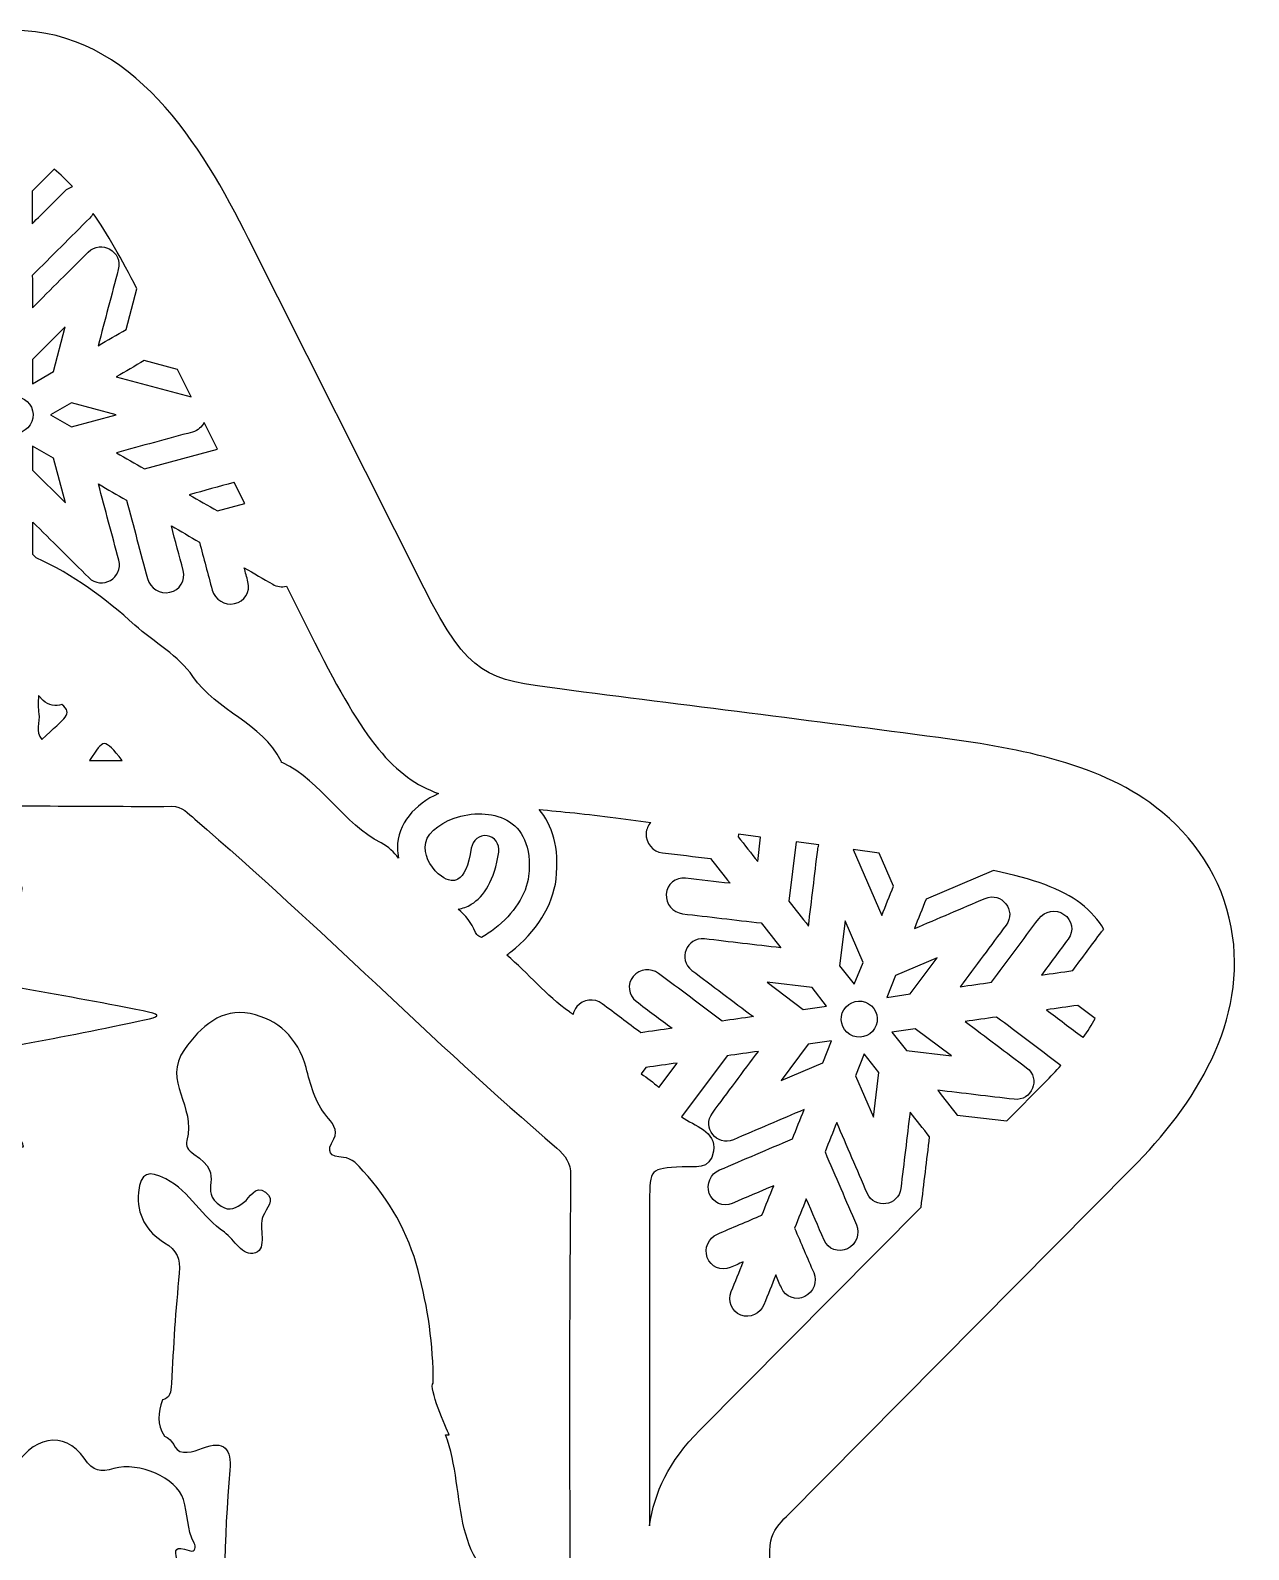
# Model space of a CAD drawing. Header units: centimetres. Extents: x 1 to 126, y -110 to -2.
# Drawn here: x 42.48 to 47.69, y -25.25 to -18.75 of the extents above; entities that cross this region are included whole.
import ezdxf

# ---------------------------------------------------------------- set-up
doc = ezdxf.new("R2010")
doc.units = ezdxf.units.CM
doc.header["$MEASUREMENT"] = 0
doc.layers.add('layer 1', color=7, linetype='Continuous')

msp = doc.modelspace()

# ---------------------------------------------------------------- linework, layer by layer
at = {"layer": 'layer 1', "color": 250}
for points, knots in [([(46.36545, -21.77589), (46.6753, -21.81724), (47.04066, -21.87667), (47.2942, -22.07185), (47.2942, -22.07185), (47.46251, -22.20141), (47.58036, -22.37796), (47.61948, -22.58822), (47.61948, -22.58822), (47.69392, -22.98836), (47.46352, -23.34946), (47.1942, -23.62079), (47.1942, -23.62079), (47.1942, -23.62079), (45.71405, -25.11198), (45.71405, -25.11198), (45.71405, -25.11198), (45.68489, -25.14136), (45.6561, -25.1745), (45.64785, -25.21617), (45.64785, -25.21617), (45.62758, -25.31854), (45.67422, -25.53845), (45.6921, -25.64177), (45.6921, -25.64177), (45.6921, -25.64177), (46.04615, -27.68863), (46.04615, -27.68863), (46.04615, -27.68863), (46.18301, -28.4798), (45.36802, -28.97576), (44.66266, -28.64062), (44.66266, -28.64062), (43.94295, -28.29867), (43.22752, -27.94779), (42.50836, -27.60468), (42.50836, -27.60468), (42.50836, -27.60468), (42.29024, -27.60468), (42.29024, -27.60468), (42.29024, -27.60468), (41.57196, -27.95059), (40.85465, -28.29849), (40.13456, -28.64062), (40.13456, -28.64062), (39.42921, -28.97576), (38.61422, -28.4798), (38.75107, -27.68863), (38.75107, -27.68863), (38.75107, -27.68863), (39.10513, -25.64177), (39.10513, -25.64177), (39.10513, -25.64177), (39.20943, -25.03877), (38.99681, -25.02498), (38.5828, -24.60787), (38.5828, -24.60787), (38.5828, -24.60787), (37.60303, -23.62079), (37.60303, -23.62079), (37.60303, -23.62079), (37.33371, -23.34946), (37.10331, -22.98836), (37.17775, -22.58822), (37.17775, -22.58822), (37.21687, -22.37796), (37.33472, -22.20141), (37.50302, -22.07185), (37.50302, -22.07185), (37.75657, -21.87667), (38.12192, -21.81724), (38.43177, -21.77589), (38.43177, -21.77589), (38.43177, -21.77589), (39.74487, -21.60062), (39.74487, -21.60062), (39.74487, -21.60062), (40.23312, -21.53546), (40.42005, -21.58579), (40.64424, -21.13943), (40.64424, -21.13943), (40.64424, -21.13943), (41.39412, -19.64646), (41.39412, -19.64646), (41.39412, -19.64646), (41.59582, -19.24488), (41.8908, -18.74749), (42.40351, -18.74687), (42.40351, -18.74687), (42.91444, -18.74626), (43.2092, -19.2389), (43.41029, -19.63928), (43.41029, -19.63928), (43.41029, -19.63928), (44.16157, -21.13503), (44.16157, -21.13503), (44.16157, -21.13503), (44.3539, -21.51793), (44.43619, -21.52748), (44.74386, -21.56764), (44.74386, -21.56764), (45.27899, -21.6375), (45.82808, -21.70416), (46.36545, -21.77589)], [0, 0, 0, 0, 0.037037, 0.037037, 0.037037, 0.037037, 0.0740741, 0.0740741, 0.0740741, 0.0740741, 0.1111111, 0.1111111, 0.1111111, 0.1111111, 0.1481481, 0.1481481, 0.1481481, 0.1481481, 0.1851852, 0.1851852, 0.1851852, 0.1851852, 0.2222222, 0.2222222, 0.2222222, 0.2222222, 0.2592593, 0.2592593, 0.2592593, 0.2592593, 0.2962963, 0.2962963, 0.2962963, 0.2962963, 0.3333333, 0.3333333, 0.3333333, 0.3333333, 0.3703704, 0.3703704, 0.3703704, 0.3703704, 0.4074074, 0.4074074, 0.4074074, 0.4074074, 0.4444444, 0.4444444, 0.4444444, 0.4444444, 0.4814815, 0.4814815, 0.4814815, 0.4814815, 0.5185185, 0.5185185, 0.5185185, 0.5185185, 0.5555556, 0.5555556, 0.5555556, 0.5555556, 0.5925926, 0.5925926, 0.5925926, 0.5925926, 0.6296296, 0.6296296, 0.6296296, 0.6296296, 0.6666667, 0.6666667, 0.6666667, 0.6666667, 0.7037037, 0.7037037, 0.7037037, 0.7037037, 0.7407407, 0.7407407, 0.7407407, 0.7407407, 0.7777778, 0.7777778, 0.7777778, 0.7777778, 0.8148148, 0.8148148, 0.8148148, 0.8148148, 0.8518519, 0.8518519, 0.8518519, 0.8518519, 0.8888889, 0.8888889, 0.8888889, 0.8888889, 0.9259259, 0.9259259, 0.9259259, 0.9259259, 1, 1, 1, 1]), ([(42.57787, -19.34107), (42.60337, -19.36148), (42.62915, -19.38641), (42.6553, -19.4157), (42.6553, -19.4157), (42.64357, -19.41918), (42.63244, -19.42559), (42.62303, -19.435), (42.62303, -19.435), (42.57647, -19.4815), (42.52991, -19.52799), (42.48336, -19.57449), (42.48336, -19.57449), (42.48328, -19.52824), (42.48322, -19.48196), (42.48313, -19.43572), (42.48313, -19.43572), (42.48313, -19.43572), (42.57787, -19.34107), (42.57787, -19.34107)], [0, 0, 0, 0, 0.1666667, 0.1666667, 0.1666667, 0.1666667, 0.3333333, 0.3333333, 0.3333333, 0.3333333, 0.5, 0.5, 0.5, 0.5, 0.6666667, 0.6666667, 0.6666667, 0.6666667, 1, 1, 1, 1]), ([(42.74446, -19.53038), (42.80406, -19.61655), (42.86612, -19.7243), (42.93178, -19.8535), (42.93178, -19.8535), (42.93178, -19.8535), (42.88591, -20.02741), (42.88591, -20.02741), (42.88591, -20.02741), (42.84588, -20.0506), (42.80584, -20.07381), (42.76583, -20.097), (42.76583, -20.097), (42.79454, -19.98813), (42.82327, -19.87925), (42.852, -19.77039), (42.852, -19.77039), (42.87206, -19.69429), (42.77863, -19.64054), (42.72294, -19.69616), (42.72294, -19.69616), (42.64327, -19.77572), (42.5636, -19.8553), (42.48394, -19.93487), (42.48394, -19.93487), (42.48388, -19.88861), (42.48379, -19.84234), (42.48372, -19.79608), (42.48372, -19.79608), (42.56585, -19.71406), (42.64796, -19.63202), (42.73008, -19.55), (42.73008, -19.55), (42.73599, -19.54411), (42.74077, -19.53748), (42.74446, -19.53038)], [0, 0, 0, 0, 0.1, 0.1, 0.1, 0.1, 0.2, 0.2, 0.2, 0.2, 0.3, 0.3, 0.3, 0.3, 0.4, 0.4, 0.4, 0.4, 0.5, 0.5, 0.5, 0.5, 0.6, 0.6, 0.6, 0.6, 0.7, 0.7, 0.7, 0.7, 0.8, 0.8, 0.8, 0.8, 1, 1, 1, 1]), ([(42.48431, -20.15645), (42.48431, -20.15645), (42.62474, -20.01618), (42.62474, -20.01618), (42.62474, -20.01618), (42.62474, -20.01618), (42.57411, -20.2081), (42.57411, -20.2081), (42.57411, -20.2081), (42.57411, -20.2081), (42.48447, -20.26005), (42.48447, -20.26005), (42.48447, -20.26005), (42.48447, -20.26005), (42.48431, -20.15645), (42.48431, -20.15645)], [0, 0, 0, 0, 0.2, 0.2, 0.2, 0.2, 0.4, 0.4, 0.4, 0.4, 0.6, 0.6, 0.6, 0.6, 1, 1, 1, 1]), ([(43.10544, -20.19903), (43.10544, -20.19903), (43.16457, -20.31675), (43.16457, -20.31675), (43.16457, -20.31675), (43.16457, -20.31675), (42.84316, -20.23044), (42.84316, -20.23044), (42.84316, -20.23044), (42.88319, -20.20723), (42.92322, -20.18403), (42.96324, -20.16084), (42.96324, -20.16084), (42.96324, -20.16084), (43.10544, -20.19903), (43.10544, -20.19903)], [0, 0, 0, 0, 0.2, 0.2, 0.2, 0.2, 0.4, 0.4, 0.4, 0.4, 0.6, 0.6, 0.6, 0.6, 1, 1, 1, 1]), ([(42.48558, -20.40678), (42.49278, -20.36371), (42.46368, -20.32295), (42.42063, -20.31576), (42.42063, -20.31576), (42.37755, -20.30853), (42.33679, -20.33761), (42.32958, -20.3807), (42.32958, -20.3807), (42.32237, -20.42377), (42.35147, -20.46454), (42.39454, -20.47174), (42.39454, -20.47174), (42.43761, -20.47894), (42.47838, -20.44985), (42.48558, -20.40678)], [0, 0, 0, 0, 0.2, 0.2, 0.2, 0.2, 0.4, 0.4, 0.4, 0.4, 0.6, 0.6, 0.6, 0.6, 1, 1, 1, 1]), ([(42.65144, -20.34155), (42.65144, -20.34155), (42.84313, -20.39303), (42.84313, -20.39303), (42.84313, -20.39303), (42.84313, -20.39303), (42.65161, -20.44513), (42.65161, -20.44513), (42.65161, -20.44513), (42.65161, -20.44513), (42.56181, -20.39349), (42.56181, -20.39349), (42.56181, -20.39349), (42.56181, -20.39349), (42.65144, -20.34155), (42.65144, -20.34155)], [0, 0, 0, 0, 0.2, 0.2, 0.2, 0.2, 0.4, 0.4, 0.4, 0.4, 0.6, 0.6, 0.6, 0.6, 1, 1, 1, 1]), ([(43.2193, -20.42572), (43.2193, -20.42572), (43.27658, -20.53976), (43.27658, -20.53976), (43.27658, -20.53976), (43.27658, -20.53976), (42.96399, -20.62482), (42.96399, -20.62482), (42.96399, -20.62482), (42.92389, -20.60175), (42.88379, -20.57869), (42.84369, -20.55562), (42.84369, -20.55562), (42.95233, -20.52607), (43.06099, -20.49649), (43.16963, -20.46693), (43.16963, -20.46693), (43.19407, -20.46028), (43.21061, -20.4446), (43.2193, -20.42572)], [0, 0, 0, 0, 0.1666667, 0.1666667, 0.1666667, 0.1666667, 0.3333333, 0.3333333, 0.3333333, 0.3333333, 0.5, 0.5, 0.5, 0.5, 0.6666667, 0.6666667, 0.6666667, 0.6666667, 1, 1, 1, 1]), ([(42.57471, -20.57883), (42.57471, -20.57883), (42.62597, -20.77058), (42.62597, -20.77058), (42.62597, -20.77058), (42.62597, -20.77058), (42.48509, -20.63078), (42.48509, -20.63078), (42.48509, -20.63078), (42.48509, -20.63078), (42.48491, -20.52718), (42.48491, -20.52718), (42.48491, -20.52718), (42.48491, -20.52718), (42.57471, -20.57883), (42.57471, -20.57883)], [0, 0, 0, 0, 0.2, 0.2, 0.2, 0.2, 0.4, 0.4, 0.4, 0.4, 0.6, 0.6, 0.6, 0.6, 1, 1, 1, 1]), ([(44.05246, -22.29202), (44.04976, -22.2779), (44.04823, -22.26357), (44.04804, -22.24922), (44.04804, -22.24922), (44.04668, -22.14496), (44.1221, -22.06121), (44.22408, -22.01572), (44.22408, -22.01572), (44.03271, -21.94669), (43.90512, -21.79116), (43.69362, -21.37007), (43.69362, -21.37007), (43.69362, -21.37007), (43.57187, -21.12767), (43.57187, -21.12767), (43.57187, -21.12767), (43.55259, -21.13201), (43.53155, -21.12917), (43.51331, -21.11868), (43.51331, -21.11868), (43.47274, -21.09534), (43.43215, -21.072), (43.39157, -21.04867), (43.39157, -21.04867), (43.39689, -21.06856), (43.4022, -21.08846), (43.40752, -21.10836), (43.40752, -21.10836), (43.41887, -21.15082), (43.3928, -21.19297), (43.34988, -21.20205), (43.34988, -21.20205), (43.30799, -21.21091), (43.26545, -21.18498), (43.25439, -21.14357), (43.25439, -21.14357), (43.23609, -21.07512), (43.2178, -21.00665), (43.19948, -20.93818), (43.19948, -20.93818), (43.15938, -20.91512), (43.11927, -20.89205), (43.07919, -20.86899), (43.07919, -20.86899), (43.09618, -20.93255), (43.11317, -20.99612), (43.13016, -21.05969), (43.13016, -21.05969), (43.14151, -21.10213), (43.11544, -21.14431), (43.07252, -21.15338), (43.07252, -21.15338), (43.03063, -21.16225), (42.98809, -21.13631), (42.97702, -21.09491), (42.97702, -21.09491), (42.94705, -20.98277), (42.91707, -20.87064), (42.8871, -20.75851), (42.8871, -20.75851), (42.84699, -20.73544), (42.80689, -20.71238), (42.76679, -20.68931), (42.76679, -20.68931), (42.79588, -20.79808), (42.82495, -20.90686), (42.85403, -21.01563), (42.85403, -21.01563), (42.87436, -21.09168), (42.78109, -21.14572), (42.7252, -21.09028), (42.7252, -21.09028), (42.6453, -21.01098), (42.56536, -20.93167), (42.48545, -20.85237), (42.48545, -20.85237), (42.48552, -20.89861), (42.4856, -20.94488), (42.48568, -20.99114), (42.48568, -20.99114), (42.48568, -20.99114), (42.50077, -21.00611), (42.50077, -21.00611), (42.50077, -21.00611), (42.65834, -21.07636), (42.7973, -21.18091), (42.92293, -21.29366), (42.92293, -21.29366), (43.0056, -21.36778), (43.11138, -21.42632), (43.17112, -21.51369), (43.17112, -21.51369), (43.27436, -21.66468), (43.46611, -21.71103), (43.54959, -21.87642), (43.54959, -21.87642), (43.55111, -21.87945), (43.55162, -21.88189), (43.55162, -21.88189), (43.55162, -21.88189), (43.55162, -21.88189), (43.55394, -21.88231), (43.55684, -21.88374), (43.55684, -21.88374), (43.72391, -21.96569), (43.81577, -22.14503), (43.97835, -22.22716), (43.97835, -22.22716), (44.01026, -22.24329), (44.03286, -22.26657), (44.05246, -22.29202)], [0, 0, 0, 0, 0.0344828, 0.0344828, 0.0344828, 0.0344828, 0.0689655, 0.0689655, 0.0689655, 0.0689655, 0.1034483, 0.1034483, 0.1034483, 0.1034483, 0.137931, 0.137931, 0.137931, 0.137931, 0.1724138, 0.1724138, 0.1724138, 0.1724138, 0.2068966, 0.2068966, 0.2068966, 0.2068966, 0.2413793, 0.2413793, 0.2413793, 0.2413793, 0.2758621, 0.2758621, 0.2758621, 0.2758621, 0.3103448, 0.3103448, 0.3103448, 0.3103448, 0.3448276, 0.3448276, 0.3448276, 0.3448276, 0.3793103, 0.3793103, 0.3793103, 0.3793103, 0.4137931, 0.4137931, 0.4137931, 0.4137931, 0.4482759, 0.4482759, 0.4482759, 0.4482759, 0.4827586, 0.4827586, 0.4827586, 0.4827586, 0.5172414, 0.5172414, 0.5172414, 0.5172414, 0.5517241, 0.5517241, 0.5517241, 0.5517241, 0.5862069, 0.5862069, 0.5862069, 0.5862069, 0.6206897, 0.6206897, 0.6206897, 0.6206897, 0.6551724, 0.6551724, 0.6551724, 0.6551724, 0.6896552, 0.6896552, 0.6896552, 0.6896552, 0.7241379, 0.7241379, 0.7241379, 0.7241379, 0.7586207, 0.7586207, 0.7586207, 0.7586207, 0.7931034, 0.7931034, 0.7931034, 0.7931034, 0.8275862, 0.8275862, 0.8275862, 0.8275862, 0.862069, 0.862069, 0.862069, 0.862069, 0.8965517, 0.8965517, 0.8965517, 0.8965517, 0.9310345, 0.9310345, 0.9310345, 0.9310345, 1, 1, 1, 1]), ([(43.34848, -20.68292), (43.34848, -20.68292), (43.39353, -20.77262), (43.39353, -20.77262), (43.39353, -20.77262), (43.39353, -20.77262), (43.27639, -20.80449), (43.27639, -20.80449), (43.27639, -20.80449), (43.23629, -20.78142), (43.19618, -20.75836), (43.15607, -20.73529), (43.15607, -20.73529), (43.21957, -20.71802), (43.28306, -20.70074), (43.34656, -20.68347), (43.34656, -20.68347), (43.34656, -20.68347), (43.34848, -20.68292), (43.34848, -20.68292)], [0, 0, 0, 0, 0.1666667, 0.1666667, 0.1666667, 0.1666667, 0.3333333, 0.3333333, 0.3333333, 0.3333333, 0.5, 0.5, 0.5, 0.5, 0.6666667, 0.6666667, 0.6666667, 0.6666667, 1, 1, 1, 1]), ([(42.51151, -21.67386), (42.50808, -21.65023), (42.50894, -21.62596), (42.50977, -21.59608), (42.50977, -21.59608), (42.50977, -21.59608), (42.53049, -21.61664), (42.53049, -21.61664), (42.53049, -21.61664), (42.55261, -21.63859), (42.58395, -21.64413), (42.61075, -21.63382), (42.61075, -21.63382), (42.65823, -21.67635), (42.62915, -21.68613), (42.52388, -21.78395), (42.52388, -21.78395), (42.49515, -21.74984), (42.51675, -21.70991), (42.51151, -21.67386)], [0, 0, 0, 0, 0.1666667, 0.1666667, 0.1666667, 0.1666667, 0.3333333, 0.3333333, 0.3333333, 0.3333333, 0.5, 0.5, 0.5, 0.5, 0.6666667, 0.6666667, 0.6666667, 0.6666667, 1, 1, 1, 1]), ([(42.86917, -21.87411), (42.86917, -21.87411), (42.72885, -21.87411), (42.72885, -21.87411), (42.72885, -21.87411), (42.79043, -21.77756), (42.79044, -21.77756), (42.86917, -21.87411)], [0, 0, 0, 0, 0.3333333, 0.3333333, 0.3333333, 0.3333333, 1, 1, 1, 1]), ([(40.71494, -22.98687), (40.51563, -23.17215), (40.31314, -23.35727), (40.09522, -23.54372), (40.09522, -23.54372), (40.06101, -23.573), (40.0521, -23.60384), (40.0521, -23.64583), (40.0521, -23.64583), (40.05551, -24.68394), (40.05354, -24.53762), (40.05274, -25.10005), (40.05274, -25.10005), (40.05266, -25.15145), (40.04617, -25.14564), (40.06903, -25.10721), (40.06903, -25.10721), (40.13182, -25.00183), (40.18811, -24.90913), (40.25535, -24.78634), (40.25535, -24.78634), (40.25535, -24.78634), (40.25449, -24.78634), (40.25449, -24.78634), (40.25449, -24.78634), (40.3011, -24.75208), (40.32101, -24.68234), (40.34063, -24.62191), (40.34063, -24.62191), (40.35592, -24.61086), (40.36867, -24.59483), (40.38053, -24.57253), (40.38053, -24.57253), (40.49126, -24.36453), (40.62001, -24.16755), (40.75073, -23.97227), (40.75073, -23.97227), (40.83005, -23.85377), (40.91441, -23.7376), (41.04182, -23.66562), (41.04182, -23.66562), (41.15035, -23.60432), (41.35265, -23.6357), (41.4455, -23.72671), (41.4455, -23.72671), (41.50119, -23.78123), (41.50699, -23.9301), (41.45728, -24.0398), (41.45728, -24.0398), (41.44595, -24.06482), (41.43386, -24.08506), (41.43892, -24.11846), (41.43892, -24.11846), (41.45361, -24.21473), (41.33081, -24.32196), (41.2427, -24.28616), (41.2427, -24.28616), (41.17792, -24.25978), (41.16235, -24.30009), (41.17655, -24.33496), (41.17655, -24.33496), (41.21614, -24.43214), (41.20706, -24.53834), (41.23775, -24.63736), (41.23775, -24.63736), (41.30558, -24.62347), (41.31385, -24.57014), (41.31735, -24.52166), (41.31735, -24.52166), (41.3233, -24.43959), (41.36688, -24.38493), (41.42552, -24.33609), (41.42552, -24.33609), (41.44542, -24.31953), (41.46239, -24.301), (41.48948, -24.3143), (41.48948, -24.3143), (41.51223, -24.32554), (41.50869, -24.34998), (41.51218, -24.37077), (41.51218, -24.37077), (41.52803, -24.4658), (41.4745, -24.53744), (41.42483, -24.62373), (41.42483, -24.62373), (41.37873, -24.66804), (41.35996, -24.73619), (41.35016, -24.80038), (41.35016, -24.80038), (41.32667, -24.81691), (41.32631, -24.853), (41.32593, -24.93241), (41.32593, -24.93241), (41.3253, -25.07333), (41.31652, -25.08187), (41.17746, -25.09168), (41.17746, -25.09168), (41.13632, -25.09463), (41.07989, -25.0841), (41.06127, -25.12416), (41.06127, -25.12416), (41.03922, -25.17166), (41.0873, -25.20939), (41.11634, -25.24344), (41.11634, -25.24344), (41.26593, -25.4187), (41.38691, -25.65139), (41.46666, -25.89054), (41.46666, -25.89054), (41.46666, -25.89054), (41.47848, -25.89029), (41.47848, -25.89029), (41.47848, -25.89029), (41.47848, -25.89029), (41.47865, -25.8908), (41.47865, -25.8908), (41.47865, -25.8908), (41.47865, -25.8908), (41.47919, -25.89081), (41.47919, -25.89081), (41.47919, -25.89081), (41.47919, -25.89081), (41.47955, -25.89005), (41.47955, -25.89005), (41.47955, -25.89005), (41.48564, -25.88841), (41.48799, -25.88205), (41.48666, -25.87672), (41.48666, -25.87672), (41.50686, -25.88015), (41.52662, -25.8819), (41.54606, -25.88184), (41.54606, -25.88184), (41.54606, -25.88184), (41.54607, -25.88182), (41.54607, -25.88182), (41.54607, -25.88182), (41.54607, -25.88182), (41.54622, -25.88055), (41.54622, -25.88055), (41.54622, -25.88055), (41.54622, -25.88055), (41.54624, -25.88054), (41.54624, -25.88054), (41.54624, -25.88054), (41.54624, -25.88054), (41.5459, -25.8767), (41.5459, -25.8767), (41.5459, -25.8767), (41.5459, -25.8767), (41.54591, -25.8767), (41.54591, -25.8767), (41.54591, -25.8767), (41.54591, -25.8767), (41.5459, -25.87668), (41.5459, -25.87668), (41.5459, -25.87668), (41.58715, -25.79043), (41.64622, -25.67429), (41.67683, -25.59749), (41.67683, -25.59749), (41.68969, -25.56524), (41.74819, -25.53267), (41.69147, -25.48853), (41.69147, -25.48853), (41.64048, -25.44893), (41.58924, -25.40713), (41.51968, -25.43757), (41.51968, -25.43757), (41.49469, -25.44851), (41.47363, -25.46874), (41.45068, -25.48479), (41.45068, -25.48479), (41.41992, -25.44011), (41.44868, -25.39632), (41.4519, -25.35761), (41.4519, -25.35761), (41.41907, -25.33416), (41.38119, -25.38496), (41.3628, -25.34776), (41.3628, -25.34776), (41.34436, -25.31043), (41.41106, -25.23826), (41.43516, -25.20697), (41.43516, -25.20697), (41.40585, -25.18418), (41.38982, -25.22749), (41.35689, -25.21054), (41.35689, -25.21054), (41.4577, -24.99936), (41.45782, -24.99905), (41.66181, -25.08393), (41.66181, -25.08393), (41.70022, -25.09989), (41.72611, -25.08981), (41.75386, -25.05877), (41.75386, -25.05877), (41.89446, -24.90129), (42.06325, -24.88641), (42.24365, -24.97321), (42.24365, -24.97321), (42.31928, -25.00959), (42.35566, -25.00174), (42.39776, -24.92087), (42.39776, -24.92087), (42.47825, -24.76627), (42.6214, -24.74123), (42.70588, -24.86308), (42.70588, -24.86308), (42.74544, -24.92016), (42.77488, -24.92294), (42.83351, -24.907), (42.83351, -24.907), (42.94082, -24.87782), (43.09993, -24.94569), (43.13075, -25.03961), (43.13075, -25.03961), (43.15041, -25.09945), (43.14511, -25.16803), (43.17707, -25.22726), (43.17707, -25.22726), (43.18371, -25.2396), (43.18503, -25.26921), (43.1562, -25.25867), (43.1562, -25.25867), (43.02942, -25.21234), (43.16112, -25.33825), (43.0893, -25.44781), (43.0893, -25.44781), (43.03271, -25.40219), (42.97691, -25.33878), (42.89793, -25.39834), (42.89793, -25.39834), (42.75421, -25.50675), (42.74257, -25.53915), (42.78761, -25.66113), (42.78761, -25.66113), (42.81948, -25.74747), (42.84748, -25.83363), (42.87699, -25.85741), (42.87699, -25.85741), (42.88309, -25.8571), (42.88917, -25.85693), (42.8953, -25.85657), (42.8953, -25.85657), (42.90804, -25.85957), (42.92279, -25.86147), (42.94023, -25.86279), (42.94023, -25.86279), (42.94023, -25.86279), (42.94023, -25.8628), (42.94023, -25.8628), (42.94023, -25.8628), (42.99334, -25.86683), (43.07217, -25.86475), (43.12972, -25.87006), (43.12972, -25.87006), (43.12972, -25.87006), (43.14178, -25.87587), (43.14178, -25.87587), (43.14178, -25.87587), (43.17332, -25.86977), (43.20493, -25.86507), (43.23657, -25.86149), (43.23657, -25.86149), (43.23657, -25.86149), (43.23657, -25.84425), (43.23657, -25.84425), (43.23657, -25.84425), (43.24441, -25.8447), (43.25224, -25.84525), (43.26004, -25.84597), (43.26004, -25.84597), (43.26463, -25.85712), (43.284, -25.84986), (43.29163, -25.84854), (43.29163, -25.84854), (43.29955, -25.82864), (43.30965, -25.80221), (43.30965, -25.79468), (43.30965, -25.79468), (43.30039, -25.50078), (43.30439, -25.20705), (43.32969, -24.91381), (43.32969, -24.91381), (43.33743, -24.82429), (43.30713, -24.78348), (43.21231, -24.82037), (43.21231, -24.82037), (43.17415, -24.83524), (43.11468, -24.8531), (43.09465, -24.81352), (43.09465, -24.81352), (43.08169, -24.78785), (43.06621, -24.77451), (43.04936, -24.76775), (43.04936, -24.76775), (43.01435, -24.71781), (43.02273, -24.66796), (43.0408, -24.61314), (43.0408, -24.61314), (43.07324, -24.60578), (43.07786, -24.58284), (43.07984, -24.5423), (43.07984, -24.5423), (43.08751, -24.38469), (43.09734, -24.22701), (43.11318, -24.07009), (43.11318, -24.07009), (43.1195, -24.00745), (43.10265, -23.97278), (43.04973, -23.93955), (43.04973, -23.93955), (42.9743, -23.89222), (42.92828, -23.82096), (42.93816, -23.72386), (42.93816, -23.72386), (42.94692, -23.63803), (42.98169, -23.62764), (43.05545, -23.66613), (43.05545, -23.66613), (43.16029, -23.72091), (43.21199, -23.83091), (43.30624, -23.89479), (43.30624, -23.89479), (43.35146, -23.92538), (43.38219, -24.00215), (43.43905, -23.98339), (43.43905, -23.98339), (43.49183, -23.96597), (43.45212, -23.8748), (43.47148, -23.82676), (43.47148, -23.82676), (43.48512, -23.79285), (43.52809, -23.75641), (43.48245, -23.72339), (43.48245, -23.72339), (43.43734, -23.69071), (43.41686, -23.74747), (43.38881, -23.76803), (43.38881, -23.76803), (43.35755, -23.79095), (43.32904, -23.80673), (43.29306, -23.78342), (43.29306, -23.78342), (43.18378, -23.71266), (43.32307, -23.65646), (43.17607, -23.55982), (43.17607, -23.55982), (43.14962, -23.54245), (43.13846, -23.52633), (43.14516, -23.50245), (43.14516, -23.50245), (43.18727, -23.3524), (43.03813, -23.24853), (43.13565, -23.11149), (43.13565, -23.11149), (43.20541, -23.01344), (43.29369, -22.93285), (43.41739, -22.95841), (43.41739, -22.95841), (43.53503, -22.98268), (43.62054, -23.06033), (43.6563, -23.18923), (43.6563, -23.18923), (43.67623, -23.26129), (43.69221, -23.33744), (43.74562, -23.39906), (43.74562, -23.39906), (43.76377, -23.42002), (43.79819, -23.45897), (43.7756, -23.49499), (43.7756, -23.49499), (43.73991, -23.55195), (43.75866, -23.57076), (43.816, -23.57455), (43.816, -23.57455), (43.85522, -23.57715), (43.87771, -23.60665), (43.90143, -23.63274), (43.90143, -23.63274), (44.01334, -23.75562), (44.09382, -23.89608), (44.13667, -24.05902), (44.13667, -24.05902), (44.17834, -24.21749), (44.20132, -24.37679), (44.20132, -24.54068), (44.20132, -24.54068), (44.17801, -24.55792), (44.2581, -24.73622), (44.26973, -24.76295), (44.26973, -24.76295), (44.26438, -24.76295), (44.25913, -24.76291), (44.25378, -24.76291), (44.25378, -24.76291), (44.34767, -25.00632), (44.26133, -25.37361), (44.5904, -25.41694), (44.5904, -25.41694), (44.73128, -25.43543), (44.78759, -25.51864), (44.78709, -25.41181), (44.78709, -25.41181), (44.78409, -24.78866), (44.78358, -24.34899), (44.78947, -23.65147), (44.78947, -23.65147), (44.78993, -23.59798), (44.76757, -23.56622), (44.73038, -23.53431), (44.73038, -23.53431), (44.18336, -23.06509), (43.72654, -22.59484), (43.17989, -22.12515), (43.17989, -22.12515), (43.1509, -22.10028), (43.12588, -22.07016), (43.08102, -22.07027), (43.08102, -22.07027), (42.71255, -22.07135), (42.33627, -22.06591), (41.9691, -22.06589), (41.9691, -22.06589), (41.96842, -22.06788), (42.04085, -22.5483), (42.04751, -22.59455), (42.04751, -22.59455), (42.13388, -22.5538), (42.21647, -22.51484), (42.30312, -22.47395), (42.30312, -22.47395), (42.48443, -22.38841), (42.46174, -22.38035), (42.37797, -22.56308), (42.37797, -22.56308), (42.34856, -22.62725), (42.32073, -22.6869), (42.29087, -22.74546), (42.29087, -22.74546), (42.26094, -22.80415), (42.26895, -22.81963), (42.33593, -22.83154), (42.33593, -22.83154), (42.49162, -22.85931), (42.67667, -22.89214), (42.84832, -22.92496), (42.84832, -22.92496), (43.09516, -22.97216), (43.05848, -22.96407), (42.82926, -23.01357), (42.82926, -23.01357), (42.66115, -23.04989), (42.48179, -23.08044), (42.33028, -23.1092), (42.33028, -23.1092), (42.27413, -23.11987), (42.26025, -23.13501), (42.28937, -23.19146), (42.28937, -23.19146), (42.33084, -23.27181), (42.36764, -23.35469), (42.40907, -23.44663), (42.40907, -23.44663), (42.45165, -23.54111), (42.4737, -23.54768), (42.37735, -23.50216), (42.37735, -23.50216), (42.25959, -23.44652), (42.15439, -23.39681), (42.04645, -23.3458), (42.04645, -23.3458), (42.00068, -23.67677), (41.95645, -23.99665), (41.91227, -24.31605), (41.91227, -24.31605), (41.90433, -24.37344), (41.88325, -24.37896), (41.87494, -24.31912), (41.87494, -24.31912), (41.83005, -23.99635), (41.78516, -23.67344), (41.73975, -23.34684), (41.73975, -23.34684), (41.63884, -23.39383), (41.54541, -23.43731), (41.44317, -23.48491), (41.44317, -23.48491), (41.31761, -23.54336), (41.32765, -23.55641), (41.38393, -23.42975), (41.38393, -23.42975), (41.41772, -23.35375), (41.45173, -23.27754), (41.4913, -23.20535), (41.4913, -23.20535), (41.53058, -23.13372), (41.50844, -23.11886), (41.43935, -23.10613), (41.43935, -23.10613), (41.24329, -23.07008), (40.95419, -23.02833), (40.74324, -22.98816), (40.74324, -22.98816), (40.73597, -22.98677), (40.7217, -22.98059), (40.71494, -22.98687)], [0, 0, 0, 0, 0.0078125, 0.0078125, 0.0078125, 0.0078125, 0.015625, 0.015625, 0.015625, 0.015625, 0.0234375, 0.0234375, 0.0234375, 0.0234375, 0.03125, 0.03125, 0.03125, 0.03125, 0.0390625, 0.0390625, 0.0390625, 0.0390625, 0.046875, 0.046875, 0.046875, 0.046875, 0.0546875, 0.0546875, 0.0546875, 0.0546875, 0.0625, 0.0625, 0.0625, 0.0625, 0.0703125, 0.0703125, 0.0703125, 0.0703125, 0.078125, 0.078125, 0.078125, 0.078125, 0.0859375, 0.0859375, 0.0859375, 0.0859375, 0.09375, 0.09375, 0.09375, 0.09375, 0.1015625, 0.1015625, 0.1015625, 0.1015625, 0.109375, 0.109375, 0.109375, 0.109375, 0.1171875, 0.1171875, 0.1171875, 0.1171875, 0.125, 0.125, 0.125, 0.125, 0.1328125, 0.1328125, 0.1328125, 0.1328125, 0.140625, 0.140625, 0.140625, 0.140625, 0.1484375, 0.1484375, 0.1484375, 0.1484375, 0.15625, 0.15625, 0.15625, 0.15625, 0.1640625, 0.1640625, 0.1640625, 0.1640625, 0.171875, 0.171875, 0.171875, 0.171875, 0.1796875, 0.1796875, 0.1796875, 0.1796875, 0.1875, 0.1875, 0.1875, 0.1875, 0.1953125, 0.1953125, 0.1953125, 0.1953125, 0.203125, 0.203125, 0.203125, 0.203125, 0.2109375, 0.2109375, 0.2109375, 0.2109375, 0.21875, 0.21875, 0.21875, 0.21875, 0.2265625, 0.2265625, 0.2265625, 0.2265625, 0.234375, 0.234375, 0.234375, 0.234375, 0.2421875, 0.2421875, 0.2421875, 0.2421875, 0.25, 0.25, 0.25, 0.25, 0.2578125, 0.2578125, 0.2578125, 0.2578125, 0.265625, 0.265625, 0.265625, 0.265625, 0.2734375, 0.2734375, 0.2734375, 0.2734375, 0.28125, 0.28125, 0.28125, 0.28125, 0.2890625, 0.2890625, 0.2890625, 0.2890625, 0.296875, 0.296875, 0.296875, 0.296875, 0.3046875, 0.3046875, 0.3046875, 0.3046875, 0.3125, 0.3125, 0.3125, 0.3125, 0.3203125, 0.3203125, 0.3203125, 0.3203125, 0.328125, 0.328125, 0.328125, 0.328125, 0.3359375, 0.3359375, 0.3359375, 0.3359375, 0.34375, 0.34375, 0.34375, 0.34375, 0.3515625, 0.3515625, 0.3515625, 0.3515625, 0.359375, 0.359375, 0.359375, 0.359375, 0.3671875, 0.3671875, 0.3671875, 0.3671875, 0.375, 0.375, 0.375, 0.375, 0.3828125, 0.3828125, 0.3828125, 0.3828125, 0.390625, 0.390625, 0.390625, 0.390625, 0.3984375, 0.3984375, 0.3984375, 0.3984375, 0.40625, 0.40625, 0.40625, 0.40625, 0.4140625, 0.4140625, 0.4140625, 0.4140625, 0.421875, 0.421875, 0.421875, 0.421875, 0.4296875, 0.4296875, 0.4296875, 0.4296875, 0.4375, 0.4375, 0.4375, 0.4375, 0.4453125, 0.4453125, 0.4453125, 0.4453125, 0.453125, 0.453125, 0.453125, 0.453125, 0.4609375, 0.4609375, 0.4609375, 0.4609375, 0.46875, 0.46875, 0.46875, 0.46875, 0.4765625, 0.4765625, 0.4765625, 0.4765625, 0.484375, 0.484375, 0.484375, 0.484375, 0.4921875, 0.4921875, 0.4921875, 0.4921875, 0.5, 0.5, 0.5, 0.5, 0.5078125, 0.5078125, 0.5078125, 0.5078125, 0.515625, 0.515625, 0.515625, 0.515625, 0.5234375, 0.5234375, 0.5234375, 0.5234375, 0.53125, 0.53125, 0.53125, 0.53125, 0.5390625, 0.5390625, 0.5390625, 0.5390625, 0.546875, 0.546875, 0.546875, 0.546875, 0.5546875, 0.5546875, 0.5546875, 0.5546875, 0.5625, 0.5625, 0.5625, 0.5625, 0.5703125, 0.5703125, 0.5703125, 0.5703125, 0.578125, 0.578125, 0.578125, 0.578125, 0.5859375, 0.5859375, 0.5859375, 0.5859375, 0.59375, 0.59375, 0.59375, 0.59375, 0.6015625, 0.6015625, 0.6015625, 0.6015625, 0.609375, 0.609375, 0.609375, 0.609375, 0.6171875, 0.6171875, 0.6171875, 0.6171875, 0.625, 0.625, 0.625, 0.625, 0.6328125, 0.6328125, 0.6328125, 0.6328125, 0.640625, 0.640625, 0.640625, 0.640625, 0.6484375, 0.6484375, 0.6484375, 0.6484375, 0.65625, 0.65625, 0.65625, 0.65625, 0.6640625, 0.6640625, 0.6640625, 0.6640625, 0.671875, 0.671875, 0.671875, 0.671875, 0.6796875, 0.6796875, 0.6796875, 0.6796875, 0.6875, 0.6875, 0.6875, 0.6875, 0.6953125, 0.6953125, 0.6953125, 0.6953125, 0.703125, 0.703125, 0.703125, 0.703125, 0.7109375, 0.7109375, 0.7109375, 0.7109375, 0.71875, 0.71875, 0.71875, 0.71875, 0.7265625, 0.7265625, 0.7265625, 0.7265625, 0.734375, 0.734375, 0.734375, 0.734375, 0.7421875, 0.7421875, 0.7421875, 0.7421875, 0.75, 0.75, 0.75, 0.75, 0.7578125, 0.7578125, 0.7578125, 0.7578125, 0.765625, 0.765625, 0.765625, 0.765625, 0.7734375, 0.7734375, 0.7734375, 0.7734375, 0.78125, 0.78125, 0.78125, 0.78125, 0.7890625, 0.7890625, 0.7890625, 0.7890625, 0.796875, 0.796875, 0.796875, 0.796875, 0.8046875, 0.8046875, 0.8046875, 0.8046875, 0.8125, 0.8125, 0.8125, 0.8125, 0.8203125, 0.8203125, 0.8203125, 0.8203125, 0.828125, 0.828125, 0.828125, 0.828125, 0.8359375, 0.8359375, 0.8359375, 0.8359375, 0.84375, 0.84375, 0.84375, 0.84375, 0.8515625, 0.8515625, 0.8515625, 0.8515625, 0.859375, 0.859375, 0.859375, 0.859375, 0.8671875, 0.8671875, 0.8671875, 0.8671875, 0.875, 0.875, 0.875, 0.875, 0.8828125, 0.8828125, 0.8828125, 0.8828125, 0.890625, 0.890625, 0.890625, 0.890625, 0.8984375, 0.8984375, 0.8984375, 0.8984375, 0.90625, 0.90625, 0.90625, 0.90625, 0.9140625, 0.9140625, 0.9140625, 0.9140625, 0.921875, 0.921875, 0.921875, 0.921875, 0.9296875, 0.9296875, 0.9296875, 0.9296875, 0.9375, 0.9375, 0.9375, 0.9375, 0.9453125, 0.9453125, 0.9453125, 0.9453125, 0.953125, 0.953125, 0.953125, 0.953125, 0.9609375, 0.9609375, 0.9609375, 0.9609375, 0.96875, 0.96875, 0.96875, 0.96875, 0.9765625, 0.9765625, 0.9765625, 0.9765625, 0.984375, 0.984375, 0.984375, 0.984375, 1, 1, 1, 1]), ([(44.36416, -22.24968), (44.36913, -22.21559), (44.39943, -22.19167), (44.43184, -22.19625), (44.43184, -22.19625), (44.46426, -22.20083), (44.48652, -22.23219), (44.48159, -22.26627), (44.48159, -22.26627), (44.46382, -22.38722), (44.41888, -22.45702), (44.36414, -22.4899), (44.36414, -22.4899), (44.34596, -22.50081), (44.32711, -22.50758), (44.30806, -22.51072), (44.30806, -22.51072), (44.33873, -22.5371), (44.36488, -22.56897), (44.38208, -22.61045), (44.38208, -22.61045), (44.38472, -22.61687), (44.39003, -22.62327), (44.39606, -22.62635), (44.39606, -22.62635), (44.40001, -22.62836), (44.40391, -22.63042), (44.40777, -22.63252), (44.40777, -22.63252), (44.42773, -22.62101), (44.44672, -22.60817), (44.46453, -22.59426), (44.46453, -22.59426), (44.54539, -22.53109), (44.60061, -22.44736), (44.60927, -22.36981), (44.60927, -22.36981), (44.62385, -22.23948), (44.58059, -22.16443), (44.51666, -22.12967), (44.51666, -22.12967), (44.48444, -22.11217), (44.447, -22.10357), (44.40873, -22.10247), (44.40873, -22.10247), (44.36882, -22.10133), (44.32801, -22.10813), (44.29087, -22.12128), (44.29087, -22.12128), (44.22056, -22.14618), (44.16581, -22.19227), (44.16652, -22.24541), (44.16652, -22.24541), (44.16714, -22.29382), (44.19741, -22.34286), (44.23606, -22.37007), (44.23606, -22.37007), (44.24979, -22.37975), (44.26397, -22.38611), (44.2773, -22.38787), (44.2773, -22.38787), (44.28794, -22.38927), (44.29814, -22.38775), (44.30688, -22.38252), (44.30688, -22.38252), (44.33132, -22.36784), (44.35276, -22.32743), (44.36416, -22.24968)], [0, 0, 0, 0, 0.0555556, 0.0555556, 0.0555556, 0.0555556, 0.1111111, 0.1111111, 0.1111111, 0.1111111, 0.1666667, 0.1666667, 0.1666667, 0.1666667, 0.2222222, 0.2222222, 0.2222222, 0.2222222, 0.2777778, 0.2777778, 0.2777778, 0.2777778, 0.3333333, 0.3333333, 0.3333333, 0.3333333, 0.3888889, 0.3888889, 0.3888889, 0.3888889, 0.4444444, 0.4444444, 0.4444444, 0.4444444, 0.5, 0.5, 0.5, 0.5, 0.5555556, 0.5555556, 0.5555556, 0.5555556, 0.6111111, 0.6111111, 0.6111111, 0.6111111, 0.6666667, 0.6666667, 0.6666667, 0.6666667, 0.7222222, 0.7222222, 0.7222222, 0.7222222, 0.7777778, 0.7777778, 0.7777778, 0.7777778, 0.8333333, 0.8333333, 0.8333333, 0.8333333, 0.8888889, 0.8888889, 0.8888889, 0.8888889, 1, 1, 1, 1]), ([(44.65428, -22.08385), (44.71101, -22.14915), (44.74248, -22.24627), (44.72729, -22.38206), (44.72729, -22.38206), (44.71477, -22.49386), (44.64112, -22.60992), (44.53408, -22.69353), (44.53408, -22.69353), (44.52805, -22.69825), (44.5219, -22.70287), (44.51564, -22.70738), (44.51564, -22.70738), (44.60806, -22.78489), (44.68564, -22.88074), (44.78409, -22.95073), (44.78409, -22.95073), (44.78931, -22.95445), (44.79459, -22.95809), (44.79989, -22.96171), (44.79989, -22.96171), (44.80226, -22.94988), (44.80758, -22.9384), (44.816, -22.92835), (44.816, -22.92835), (44.84281, -22.89634), (44.89108, -22.89064), (44.9245, -22.91577), (44.9245, -22.91577), (44.9798, -22.95733), (45.03504, -22.99886), (45.09032, -23.04042), (45.09032, -23.04042), (45.13499, -23.03396), (45.17968, -23.02753), (45.22432, -23.0211), (45.22432, -23.0211), (45.17302, -22.98251), (45.12171, -22.94396), (45.07038, -22.9054), (45.07038, -22.9054), (45.03613, -22.87963), (45.03076, -22.83157), (45.05823, -22.79873), (45.05823, -22.79873), (45.08505, -22.76672), (45.13331, -22.761), (45.16673, -22.78615), (45.16673, -22.78615), (45.25727, -22.8542), (45.34778, -22.92223), (45.43832, -22.99025), (45.43832, -22.99025), (45.48298, -22.98382), (45.52766, -22.97739), (45.57231, -22.97095), (45.57231, -22.97095), (45.4845, -22.90495), (45.39669, -22.83898), (45.30887, -22.77296), (45.30887, -22.77296), (45.2475, -22.72684), (45.28658, -22.62917), (45.36283, -22.63808), (45.36283, -22.63808), (45.47193, -22.65086), (45.58104, -22.66362), (45.69016, -22.6764), (45.69016, -22.6764), (45.66224, -22.64093), (45.63432, -22.60546), (45.60642, -22.56999), (45.60642, -22.56999), (45.49394, -22.55681), (45.38148, -22.54365), (45.26901, -22.53049), (45.26901, -22.53049), (45.22747, -22.52567), (45.19643, -22.48821), (45.19911, -22.44654), (45.19911, -22.44654), (45.20185, -22.40382), (45.23887, -22.37272), (45.28146, -22.37772), (45.28146, -22.37772), (45.3452, -22.38517), (45.40899, -22.39262), (45.47272, -22.4001), (45.47272, -22.4001), (45.44485, -22.36463), (45.41692, -22.32917), (45.38901, -22.29369), (45.38901, -22.29369), (45.32034, -22.28565), (45.25167, -22.2776), (45.183, -22.26957), (45.183, -22.26957), (45.14145, -22.2647), (45.11043, -22.2273), (45.11308, -22.18563), (45.11308, -22.18563), (45.11424, -22.16762), (45.12148, -22.15169), (45.13265, -22.13965), (45.13265, -22.13965), (45.13265, -22.13965), (44.98308, -22.11968), (44.98308, -22.11968), (44.98308, -22.11968), (44.85732, -22.1029), (44.74908, -22.09256), (44.65428, -22.08385)], [0, 0, 0, 0, 0.0344828, 0.0344828, 0.0344828, 0.0344828, 0.0689655, 0.0689655, 0.0689655, 0.0689655, 0.1034483, 0.1034483, 0.1034483, 0.1034483, 0.137931, 0.137931, 0.137931, 0.137931, 0.1724138, 0.1724138, 0.1724138, 0.1724138, 0.2068966, 0.2068966, 0.2068966, 0.2068966, 0.2413793, 0.2413793, 0.2413793, 0.2413793, 0.2758621, 0.2758621, 0.2758621, 0.2758621, 0.3103448, 0.3103448, 0.3103448, 0.3103448, 0.3448276, 0.3448276, 0.3448276, 0.3448276, 0.3793103, 0.3793103, 0.3793103, 0.3793103, 0.4137931, 0.4137931, 0.4137931, 0.4137931, 0.4482759, 0.4482759, 0.4482759, 0.4482759, 0.4827586, 0.4827586, 0.4827586, 0.4827586, 0.5172414, 0.5172414, 0.5172414, 0.5172414, 0.5517241, 0.5517241, 0.5517241, 0.5517241, 0.5862069, 0.5862069, 0.5862069, 0.5862069, 0.6206897, 0.6206897, 0.6206897, 0.6206897, 0.6551724, 0.6551724, 0.6551724, 0.6551724, 0.6896552, 0.6896552, 0.6896552, 0.6896552, 0.7241379, 0.7241379, 0.7241379, 0.7241379, 0.7586207, 0.7586207, 0.7586207, 0.7586207, 0.7931034, 0.7931034, 0.7931034, 0.7931034, 0.8275862, 0.8275862, 0.8275862, 0.8275862, 0.862069, 0.862069, 0.862069, 0.862069, 0.8965517, 0.8965517, 0.8965517, 0.8965517, 0.9310345, 0.9310345, 0.9310345, 0.9310345, 1, 1, 1, 1]), ([(45.60369, -22.20252), (45.60369, -22.20252), (45.59098, -22.30705), (45.59098, -22.30705), (45.59098, -22.30705), (45.56308, -22.27159), (45.53516, -22.2361), (45.50725, -22.20065), (45.50725, -22.20065), (45.50725, -22.20065), (45.50857, -22.18983), (45.50857, -22.18983), (45.50857, -22.18983), (45.50857, -22.18983), (45.60369, -22.20252), (45.60369, -22.20252)], [0, 0, 0, 0, 0.2, 0.2, 0.2, 0.2, 0.4, 0.4, 0.4, 0.4, 0.6, 0.6, 0.6, 0.6, 1, 1, 1, 1]), ([(45.85336, -22.23584), (45.85084, -22.24205), (45.84905, -22.24885), (45.84815, -22.25623), (45.84815, -22.25623), (45.8349, -22.36525), (45.82164, -22.47431), (45.80839, -22.58336), (45.80839, -22.58336), (45.78049, -22.54789), (45.75258, -22.51242), (45.72467, -22.47693), (45.72467, -22.47693), (45.72467, -22.47693), (45.75553, -22.22279), (45.75553, -22.22279), (45.75553, -22.22279), (45.75553, -22.22279), (45.85336, -22.23584), (45.85336, -22.23584)], [0, 0, 0, 0, 0.1666667, 0.1666667, 0.1666667, 0.1666667, 0.3333333, 0.3333333, 0.3333333, 0.3333333, 0.5, 0.5, 0.5, 0.5, 0.6666667, 0.6666667, 0.6666667, 0.6666667, 1, 1, 1, 1]), ([(46.12241, -22.5381), (46.12241, -22.5381), (46.00054, -22.25549), (46.00054, -22.25549), (46.00054, -22.25549), (46.00054, -22.25549), (46.11142, -22.27029), (46.11142, -22.27029), (46.11142, -22.27029), (46.11142, -22.27029), (46.1727, -22.41237), (46.1727, -22.41237), (46.1727, -22.41237), (46.15592, -22.4543), (46.13916, -22.49619), (46.12241, -22.5381)], [0, 0, 0, 0, 0.2, 0.2, 0.2, 0.2, 0.4, 0.4, 0.4, 0.4, 0.6, 0.6, 0.6, 0.6, 1, 1, 1, 1]), ([(47.07328, -22.59729), (47.07, -22.60037), (47.06695, -22.60378), (47.06418, -22.60749), (47.06418, -22.60749), (47.02289, -22.66296), (46.98157, -22.7184), (46.94032, -22.77386), (46.94032, -22.77386), (46.89563, -22.7803), (46.85096, -22.78675), (46.8063, -22.79319), (46.8063, -22.79319), (46.84461, -22.74168), (46.88299, -22.6902), (46.9213, -22.63871), (46.9213, -22.63871), (46.94691, -22.60433), (46.93852, -22.55671), (46.9029, -22.53298), (46.9029, -22.53298), (46.86811, -22.50982), (46.82019, -22.51796), (46.79522, -22.55152), (46.79522, -22.55152), (46.72757, -22.64235), (46.65994, -22.73319), (46.59231, -22.82399), (46.59231, -22.82399), (46.54765, -22.83043), (46.50297, -22.83687), (46.45829, -22.84329), (46.45829, -22.84329), (46.52388, -22.75521), (46.58952, -22.66711), (46.65514, -22.57899), (46.65514, -22.57899), (46.70099, -22.51739), (46.63594, -22.43476), (46.56529, -22.46484), (46.56529, -22.46484), (46.46424, -22.50791), (46.36317, -22.55095), (46.26212, -22.59397), (46.26212, -22.59397), (46.27887, -22.5521), (46.29564, -22.51017), (46.3124, -22.46827), (46.3124, -22.46827), (46.3124, -22.46827), (46.60151, -22.34512), (46.60151, -22.34512), (46.60151, -22.34512), (46.77051, -22.38048), (46.89369, -22.42439), (46.97477, -22.4868), (46.97477, -22.4868), (47.01908, -22.52091), (47.05139, -22.55798), (47.07328, -22.59729)], [0, 0, 0, 0, 0.0625, 0.0625, 0.0625, 0.0625, 0.125, 0.125, 0.125, 0.125, 0.1875, 0.1875, 0.1875, 0.1875, 0.25, 0.25, 0.25, 0.25, 0.3125, 0.3125, 0.3125, 0.3125, 0.375, 0.375, 0.375, 0.375, 0.4375, 0.4375, 0.4375, 0.4375, 0.5, 0.5, 0.5, 0.5, 0.5625, 0.5625, 0.5625, 0.5625, 0.625, 0.625, 0.625, 0.625, 0.6875, 0.6875, 0.6875, 0.6875, 0.75, 0.75, 0.75, 0.75, 0.8125, 0.8125, 0.8125, 0.8125, 0.875, 0.875, 0.875, 0.875, 1, 1, 1, 1]), ([(45.96544, -22.56101), (45.96544, -22.56101), (46.04212, -22.73882), (46.04212, -22.73882), (46.04212, -22.73882), (46.04212, -22.73882), (46.00458, -22.83264), (46.00458, -22.83264), (46.00458, -22.83264), (46.00458, -22.83264), (45.9421, -22.75323), (45.9421, -22.75323), (45.9421, -22.75323), (45.9421, -22.75323), (45.96544, -22.56101), (45.96544, -22.56101)], [0, 0, 0, 0, 0.2, 0.2, 0.2, 0.2, 0.4, 0.4, 0.4, 0.4, 0.6, 0.6, 0.6, 0.6, 1, 1, 1, 1]), ([(46.18181, -22.7947), (46.18181, -22.7947), (46.35998, -22.71882), (46.35998, -22.71882), (46.35998, -22.71882), (46.35998, -22.71882), (46.24431, -22.87413), (46.24431, -22.87413), (46.24431, -22.87413), (46.24431, -22.87413), (46.14428, -22.88854), (46.14428, -22.88854), (46.14428, -22.88854), (46.14428, -22.88854), (46.18181, -22.7947), (46.18181, -22.7947)], [0, 0, 0, 0, 0.2, 0.2, 0.2, 0.2, 0.4, 0.4, 0.4, 0.4, 0.6, 0.6, 0.6, 0.6, 1, 1, 1, 1]), ([(45.88635, -22.92571), (45.88635, -22.92571), (45.78629, -22.94014), (45.78629, -22.94014), (45.78629, -22.94014), (45.78629, -22.94014), (45.63149, -22.82378), (45.63149, -22.82378), (45.63149, -22.82378), (45.63149, -22.82378), (45.82383, -22.84628), (45.82383, -22.84628), (45.82383, -22.84628), (45.82383, -22.84628), (45.88635, -22.92571), (45.88635, -22.92571)], [0, 0, 0, 0, 0.2, 0.2, 0.2, 0.2, 0.4, 0.4, 0.4, 0.4, 0.6, 0.6, 0.6, 0.6, 1, 1, 1, 1]), ([(46.0919, -23.02178), (46.1141, -22.98541), (46.10261, -22.93793), (46.06621, -22.91575), (46.06621, -22.91575), (46.02984, -22.89353), (45.98236, -22.90504), (45.96018, -22.9414), (45.96018, -22.9414), (45.93797, -22.9778), (45.94946, -23.02527), (45.98585, -23.04748), (45.98585, -23.04748), (46.02222, -23.06967), (46.06971, -23.05815), (46.0919, -23.02178)], [0, 0, 0, 0, 0.2, 0.2, 0.2, 0.2, 0.4, 0.4, 0.4, 0.4, 0.6, 0.6, 0.6, 0.6, 1, 1, 1, 1]), ([(46.65764, -23.41802), (46.65764, -23.41802), (46.44566, -23.39323), (46.44566, -23.39323), (46.44566, -23.39323), (46.41774, -23.35773), (46.38982, -23.32225), (46.36194, -23.2868), (46.36194, -23.2868), (46.47104, -23.29957), (46.58013, -23.31233), (46.6892, -23.32508), (46.6892, -23.32508), (46.7655, -23.33402), (46.80457, -23.23635), (46.74316, -23.19021), (46.74316, -23.19021), (46.65537, -23.12423), (46.56755, -23.05825), (46.47975, -22.99224), (46.47975, -22.99224), (46.52441, -22.98581), (46.56909, -22.97935), (46.61374, -22.97295), (46.61374, -22.97295), (46.70427, -23.04095), (46.79479, -23.10899), (46.88535, -23.17704), (46.88535, -23.17704), (46.88685, -23.17817), (46.88838, -23.17923), (46.88992, -23.18023), (46.88992, -23.18023), (46.86847, -23.20438), (46.84594, -23.22831), (46.82254, -23.25188), (46.82254, -23.25188), (46.82254, -23.25188), (46.65764, -23.41802), (46.65764, -23.41802)], [0, 0, 0, 0, 0.0909091, 0.0909091, 0.0909091, 0.0909091, 0.1818182, 0.1818182, 0.1818182, 0.1818182, 0.2727273, 0.2727273, 0.2727273, 0.2727273, 0.3636364, 0.3636364, 0.3636364, 0.3636364, 0.4545455, 0.4545455, 0.4545455, 0.4545455, 0.5454545, 0.5454545, 0.5454545, 0.5454545, 0.6363636, 0.6363636, 0.6363636, 0.6363636, 0.7272727, 0.7272727, 0.7272727, 0.7272727, 0.8181818, 0.8181818, 0.8181818, 0.8181818, 1, 1, 1, 1]), ([(46.98522, -23.06064), (46.98407, -23.05967), (46.98289, -23.05872), (46.98167, -23.0578), (46.98167, -23.0578), (46.93038, -23.01924), (46.87906, -22.98068), (46.82774, -22.94209), (46.82774, -22.94209), (46.8724, -22.93566), (46.91707, -22.92923), (46.96174, -22.92279), (46.96174, -22.92279), (46.96174, -22.92279), (47.03677, -22.97918), (47.03677, -22.97918), (47.03677, -22.97918), (47.02156, -23.00632), (47.00428, -23.03351), (46.98522, -23.06064)], [0, 0, 0, 0, 0.1666667, 0.1666667, 0.1666667, 0.1666667, 0.3333333, 0.3333333, 0.3333333, 0.3333333, 0.5, 0.5, 0.5, 0.5, 0.6666667, 0.6666667, 0.6666667, 0.6666667, 1, 1, 1, 1]), ([(46.26578, -23.02306), (46.26578, -23.02306), (46.42057, -23.13941), (46.42057, -23.13941), (46.42057, -23.13941), (46.42057, -23.13941), (46.22822, -23.11689), (46.22822, -23.11689), (46.22822, -23.11689), (46.22822, -23.11689), (46.16573, -23.03748), (46.16573, -23.03748), (46.16573, -23.03748), (46.16573, -23.03748), (46.26578, -23.02306), (46.26578, -23.02306)], [0, 0, 0, 0, 0.2, 0.2, 0.2, 0.2, 0.4, 0.4, 0.4, 0.4, 0.6, 0.6, 0.6, 0.6, 1, 1, 1, 1]), ([(45.87025, -23.16848), (45.87025, -23.16848), (45.6921, -23.24437), (45.6921, -23.24437), (45.6921, -23.24437), (45.6921, -23.24437), (45.80775, -23.08904), (45.80775, -23.08904), (45.80775, -23.08904), (45.80775, -23.08904), (45.9078, -23.07463), (45.9078, -23.07463), (45.9078, -23.07463), (45.9078, -23.07463), (45.87025, -23.16848), (45.87025, -23.16848)], [0, 0, 0, 0, 0.2, 0.2, 0.2, 0.2, 0.4, 0.4, 0.4, 0.4, 0.6, 0.6, 0.6, 0.6, 1, 1, 1, 1]), ([(45.26493, -23.40083), (45.26493, -23.40083), (45.45977, -23.13919), (45.45977, -23.13919), (45.45977, -23.13919), (45.50444, -23.13276), (45.54911, -23.12633), (45.59379, -23.11989), (45.59379, -23.11989), (45.52819, -23.20798), (45.46255, -23.29609), (45.39696, -23.38419), (45.39696, -23.38419), (45.3511, -23.44575), (45.41611, -23.52844), (45.48678, -23.49835), (45.48678, -23.49835), (45.58786, -23.45528), (45.68891, -23.41223), (45.78996, -23.36922), (45.78996, -23.36922), (45.7732, -23.41111), (45.75643, -23.45304), (45.73968, -23.49493), (45.73968, -23.49493), (45.63551, -23.5393), (45.53132, -23.58368), (45.42713, -23.62803), (45.42713, -23.62803), (45.38867, -23.64443), (45.36946, -23.68907), (45.38376, -23.72832), (45.38376, -23.72832), (45.39848, -23.76854), (45.44278, -23.78789), (45.4822, -23.77112), (45.4822, -23.77112), (45.54126, -23.74594), (45.60033, -23.7208), (45.65939, -23.69563), (45.65939, -23.69563), (45.64262, -23.73754), (45.62586, -23.77948), (45.60911, -23.82137), (45.60911, -23.82137), (45.54548, -23.84846), (45.48188, -23.87554), (45.41827, -23.90263), (45.41827, -23.90263), (45.37979, -23.91905), (45.3606, -23.96366), (45.37492, -24.0029), (45.37492, -24.0029), (45.38961, -24.04311), (45.4339, -24.06249), (45.47335, -24.04571), (45.47335, -24.04571), (45.49184, -24.03782), (45.51033, -24.02994), (45.52882, -24.02206), (45.52882, -24.02206), (45.51184, -24.06448), (45.49487, -24.10688), (45.47791, -24.14929), (45.47791, -24.14929), (45.46242, -24.18809), (45.47913, -24.2337), (45.51883, -24.2496), (45.51883, -24.2496), (45.55855, -24.26549), (45.60212, -24.24395), (45.61764, -24.20519), (45.61764, -24.20519), (45.63457, -24.16277), (45.65157, -24.12035), (45.66851, -24.07796), (45.66851, -24.07796), (45.67646, -24.09641), (45.68442, -24.11484), (45.69241, -24.13331), (45.69241, -24.13331), (45.70936, -24.17268), (45.7548, -24.18919), (45.79318, -24.17021), (45.79318, -24.17021), (45.83062, -24.15171), (45.84748, -24.1061), (45.83093, -24.0677), (45.83093, -24.0677), (45.80357, -24.00423), (45.77619, -23.94071), (45.7488, -23.87724), (45.7488, -23.87724), (45.76556, -23.83532), (45.78233, -23.79346), (45.79912, -23.75152), (45.79912, -23.75152), (45.82452, -23.81047), (45.84992, -23.86942), (45.87534, -23.92837), (45.87534, -23.92837), (45.89232, -23.96772), (45.93777, -23.98427), (45.97613, -23.96526), (45.97613, -23.96526), (46.01358, -23.94673), (46.03045, -23.90116), (46.0139, -23.86274), (46.0139, -23.86274), (45.96904, -23.75878), (45.92421, -23.6548), (45.87938, -23.55079), (45.87938, -23.55079), (45.89614, -23.50889), (45.91291, -23.46701), (45.92968, -23.42508), (45.92968, -23.42508), (45.97315, -23.52597), (46.01665, -23.62685), (46.06016, -23.72769), (46.06016, -23.72769), (46.09054, -23.7982), (46.19464, -23.7832), (46.20393, -23.70696), (46.20393, -23.70696), (46.21718, -23.59793), (46.23042, -23.48887), (46.24365, -23.37985), (46.24365, -23.37985), (46.27159, -23.41531), (46.29949, -23.45077), (46.32741, -23.48625), (46.32741, -23.48625), (46.31519, -23.58669), (46.303, -23.68715), (46.29081, -23.78758), (46.29081, -23.78758), (46.29081, -23.78758), (45.3424, -24.74307), (45.3424, -24.74307), (45.3424, -24.74307), (45.20911, -24.87734), (45.14813, -25.00992), (45.12776, -25.1521), (45.12776, -25.1521), (45.12825, -24.68921), (45.12776, -24.22629), (45.1281, -23.76338), (45.1281, -23.76338), (45.1281, -23.62103), (45.12915, -23.62296), (45.26784, -23.61474), (45.26784, -23.61474), (45.31936, -23.61171), (45.38783, -23.63276), (45.40129, -23.54726), (45.40129, -23.54726), (45.41375, -23.46121), (45.32064, -23.43996), (45.26493, -23.40083)], [0, 0, 0, 0, 0.0243902, 0.0243902, 0.0243902, 0.0243902, 0.0487805, 0.0487805, 0.0487805, 0.0487805, 0.0731707, 0.0731707, 0.0731707, 0.0731707, 0.097561, 0.097561, 0.097561, 0.097561, 0.1219512, 0.1219512, 0.1219512, 0.1219512, 0.1463415, 0.1463415, 0.1463415, 0.1463415, 0.1707317, 0.1707317, 0.1707317, 0.1707317, 0.195122, 0.195122, 0.195122, 0.195122, 0.2195122, 0.2195122, 0.2195122, 0.2195122, 0.2439024, 0.2439024, 0.2439024, 0.2439024, 0.2682927, 0.2682927, 0.2682927, 0.2682927, 0.2926829, 0.2926829, 0.2926829, 0.2926829, 0.3170732, 0.3170732, 0.3170732, 0.3170732, 0.3414634, 0.3414634, 0.3414634, 0.3414634, 0.3658537, 0.3658537, 0.3658537, 0.3658537, 0.3902439, 0.3902439, 0.3902439, 0.3902439, 0.4146341, 0.4146341, 0.4146341, 0.4146341, 0.4390244, 0.4390244, 0.4390244, 0.4390244, 0.4634146, 0.4634146, 0.4634146, 0.4634146, 0.4878049, 0.4878049, 0.4878049, 0.4878049, 0.5121951, 0.5121951, 0.5121951, 0.5121951, 0.5365854, 0.5365854, 0.5365854, 0.5365854, 0.5609756, 0.5609756, 0.5609756, 0.5609756, 0.5853659, 0.5853659, 0.5853659, 0.5853659, 0.6097561, 0.6097561, 0.6097561, 0.6097561, 0.6341463, 0.6341463, 0.6341463, 0.6341463, 0.6585366, 0.6585366, 0.6585366, 0.6585366, 0.6829268, 0.6829268, 0.6829268, 0.6829268, 0.7073171, 0.7073171, 0.7073171, 0.7073171, 0.7317073, 0.7317073, 0.7317073, 0.7317073, 0.7560976, 0.7560976, 0.7560976, 0.7560976, 0.7804878, 0.7804878, 0.7804878, 0.7804878, 0.804878, 0.804878, 0.804878, 0.804878, 0.8292683, 0.8292683, 0.8292683, 0.8292683, 0.8536585, 0.8536585, 0.8536585, 0.8536585, 0.8780488, 0.8780488, 0.8780488, 0.8780488, 0.902439, 0.902439, 0.902439, 0.902439, 0.9268293, 0.9268293, 0.9268293, 0.9268293, 0.9512195, 0.9512195, 0.9512195, 0.9512195, 1, 1, 1, 1]), ([(46.10998, -23.20996), (46.10998, -23.20996), (46.08662, -23.40217), (46.08662, -23.40217), (46.08662, -23.40217), (46.08662, -23.40217), (46.00996, -23.22437), (46.00996, -23.22437), (46.00996, -23.22437), (46.00996, -23.22437), (46.04748, -23.13053), (46.04748, -23.13053), (46.04748, -23.13053), (46.04748, -23.13053), (46.10998, -23.20996), (46.10998, -23.20996)], [0, 0, 0, 0, 0.2, 0.2, 0.2, 0.2, 0.4, 0.4, 0.4, 0.4, 0.6, 0.6, 0.6, 0.6, 1, 1, 1, 1]), ([(45.09177, -23.21618), (45.09177, -23.21618), (45.11177, -23.1893), (45.11177, -23.1893), (45.11177, -23.1893), (45.15645, -23.18288), (45.20111, -23.17645), (45.24579, -23.17001), (45.24579, -23.17001), (45.24579, -23.17001), (45.16762, -23.27499), (45.16762, -23.27499), (45.16762, -23.27499), (45.14413, -23.25245), (45.11776, -23.23317), (45.09177, -23.21618)], [0, 0, 0, 0, 0.2, 0.2, 0.2, 0.2, 0.4, 0.4, 0.4, 0.4, 0.6, 0.6, 0.6, 0.6, 1, 1, 1, 1])]:
    msp.add_open_spline(points, degree=3, knots=knots, dxfattribs=at)

doc.saveas('drawing.dxf')
